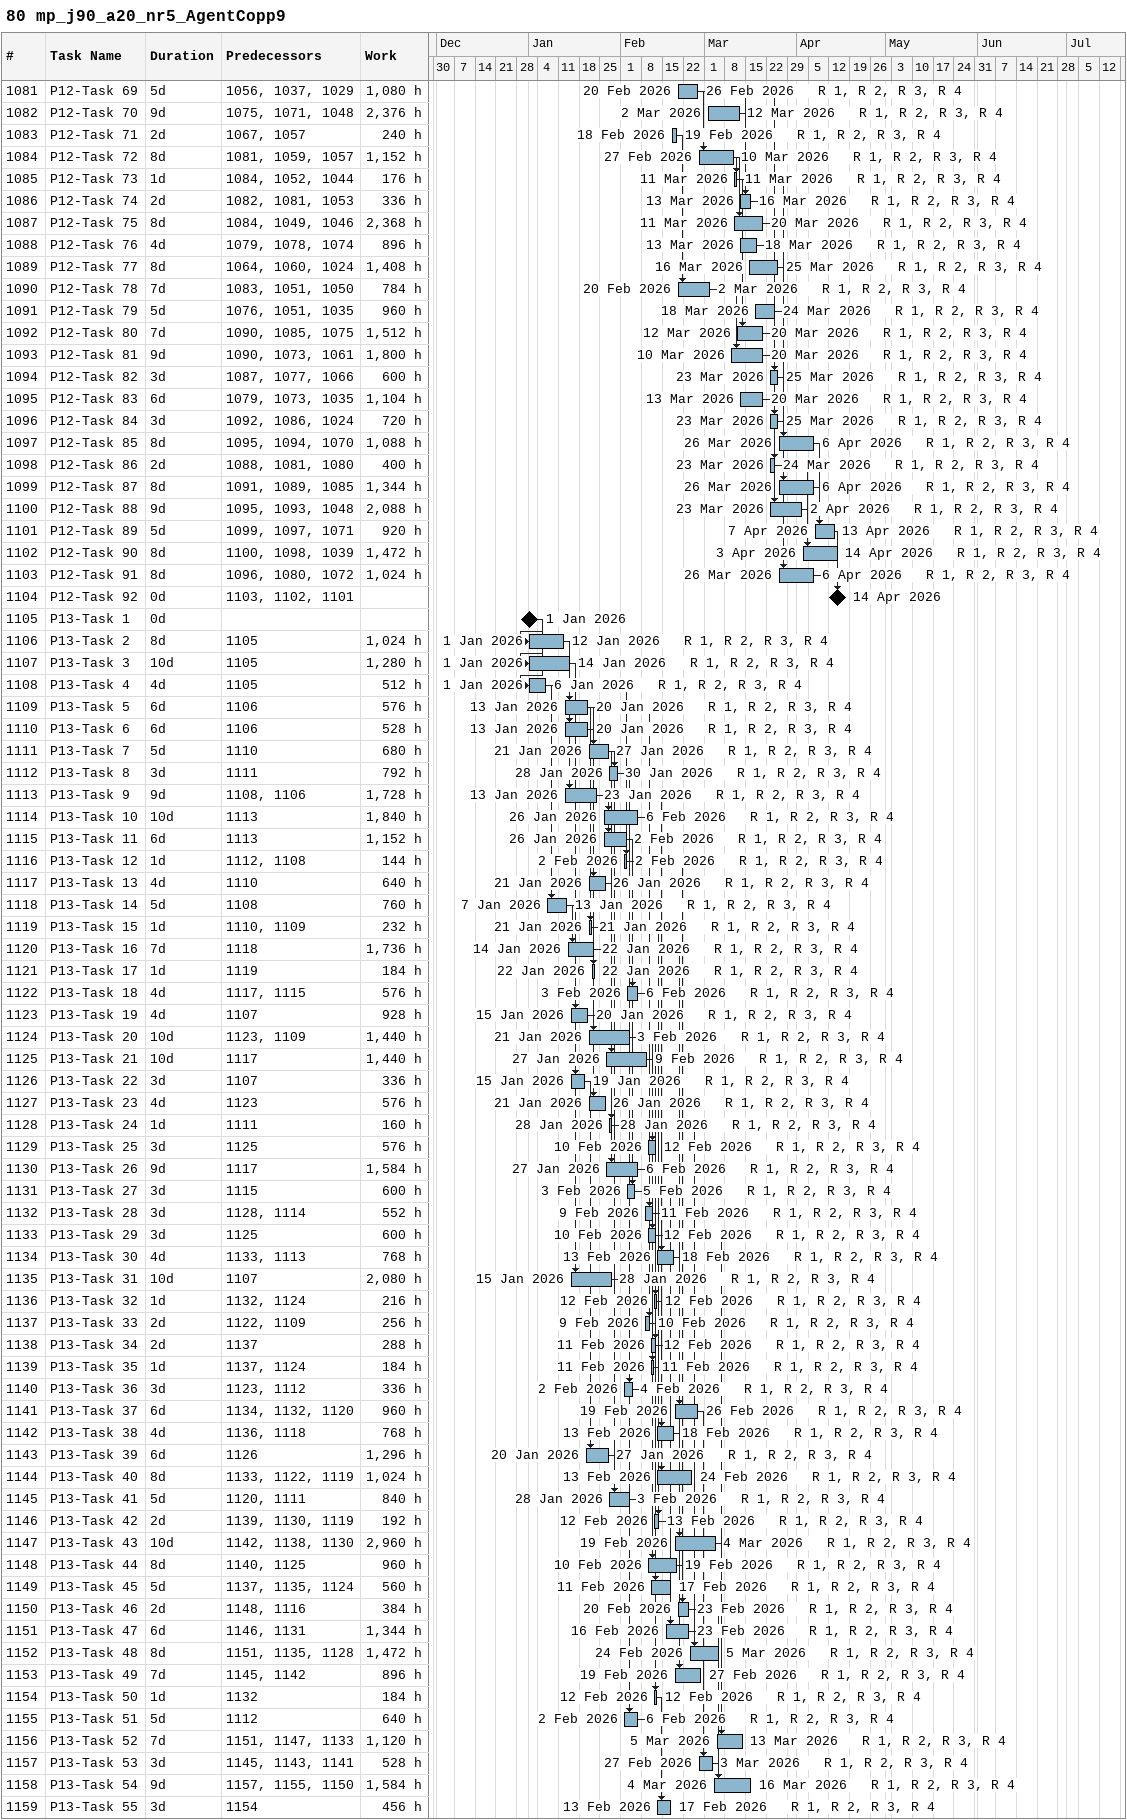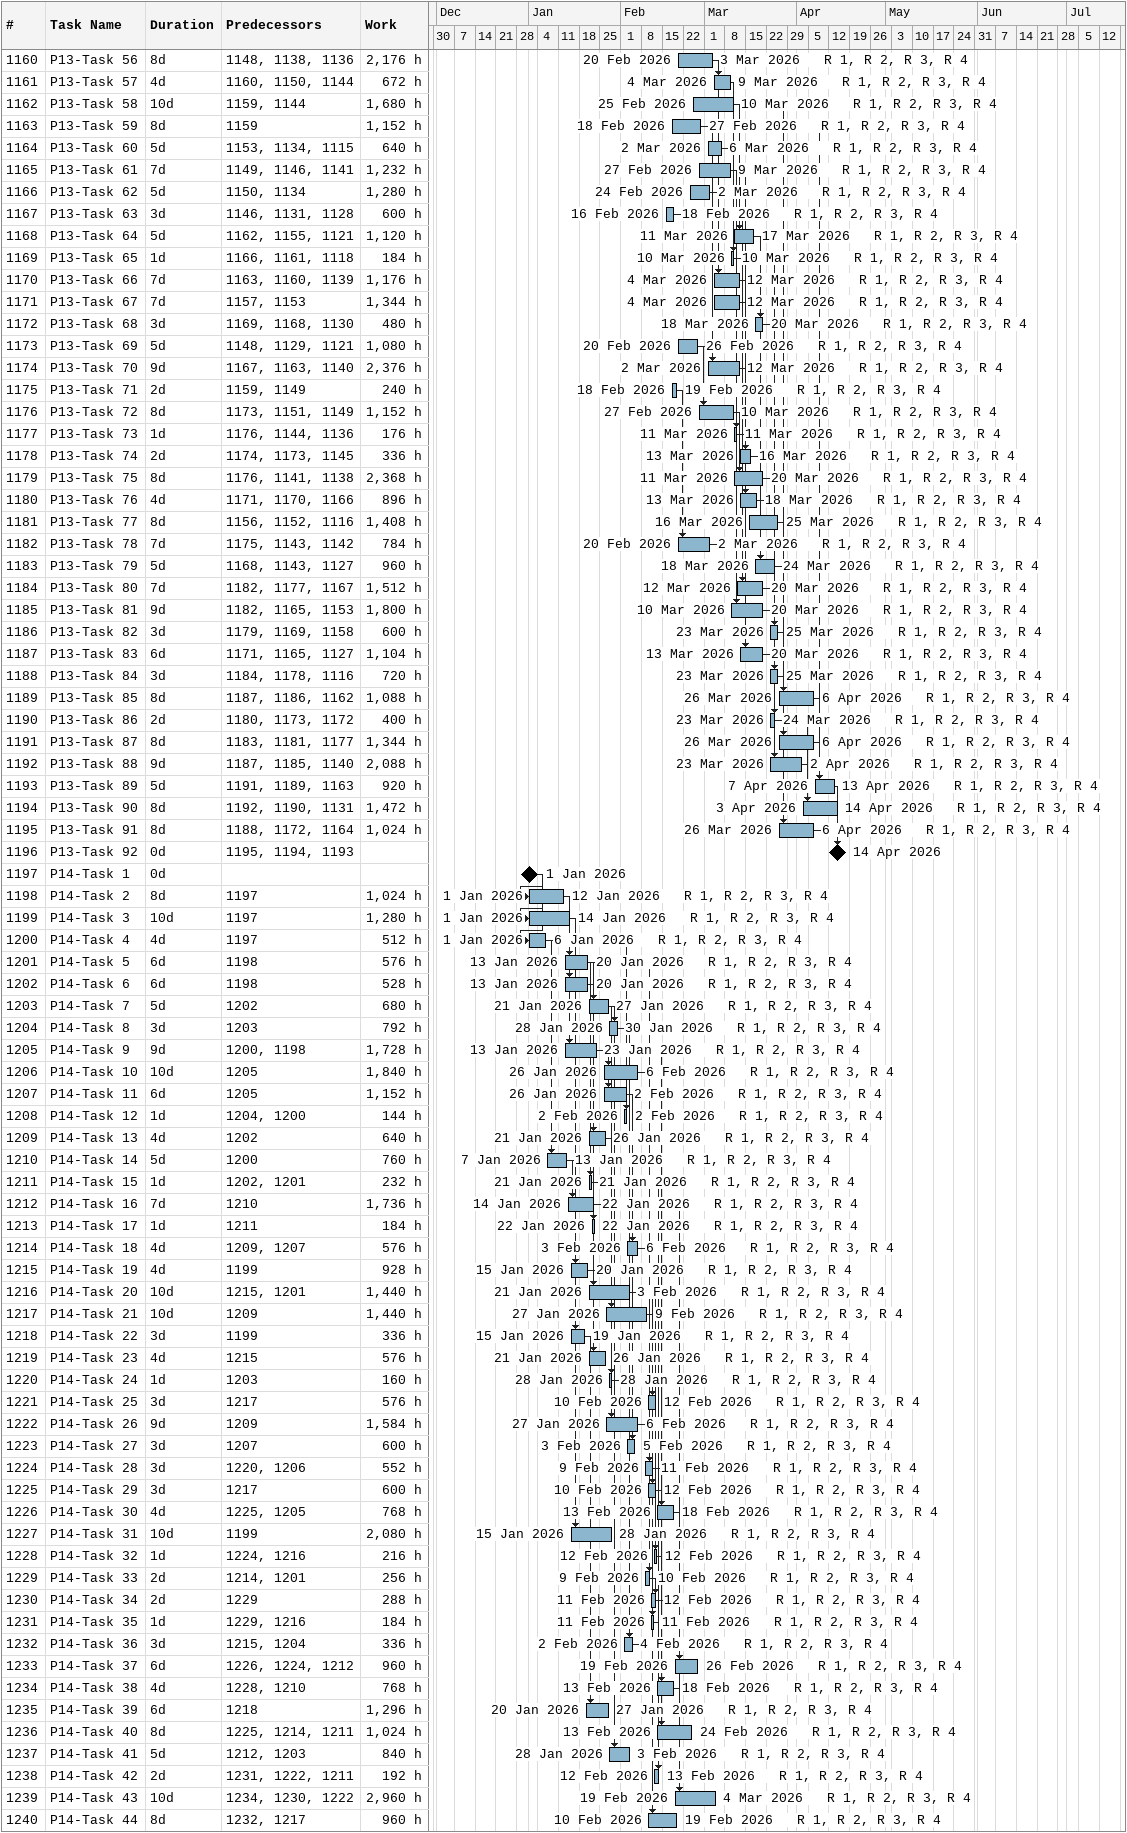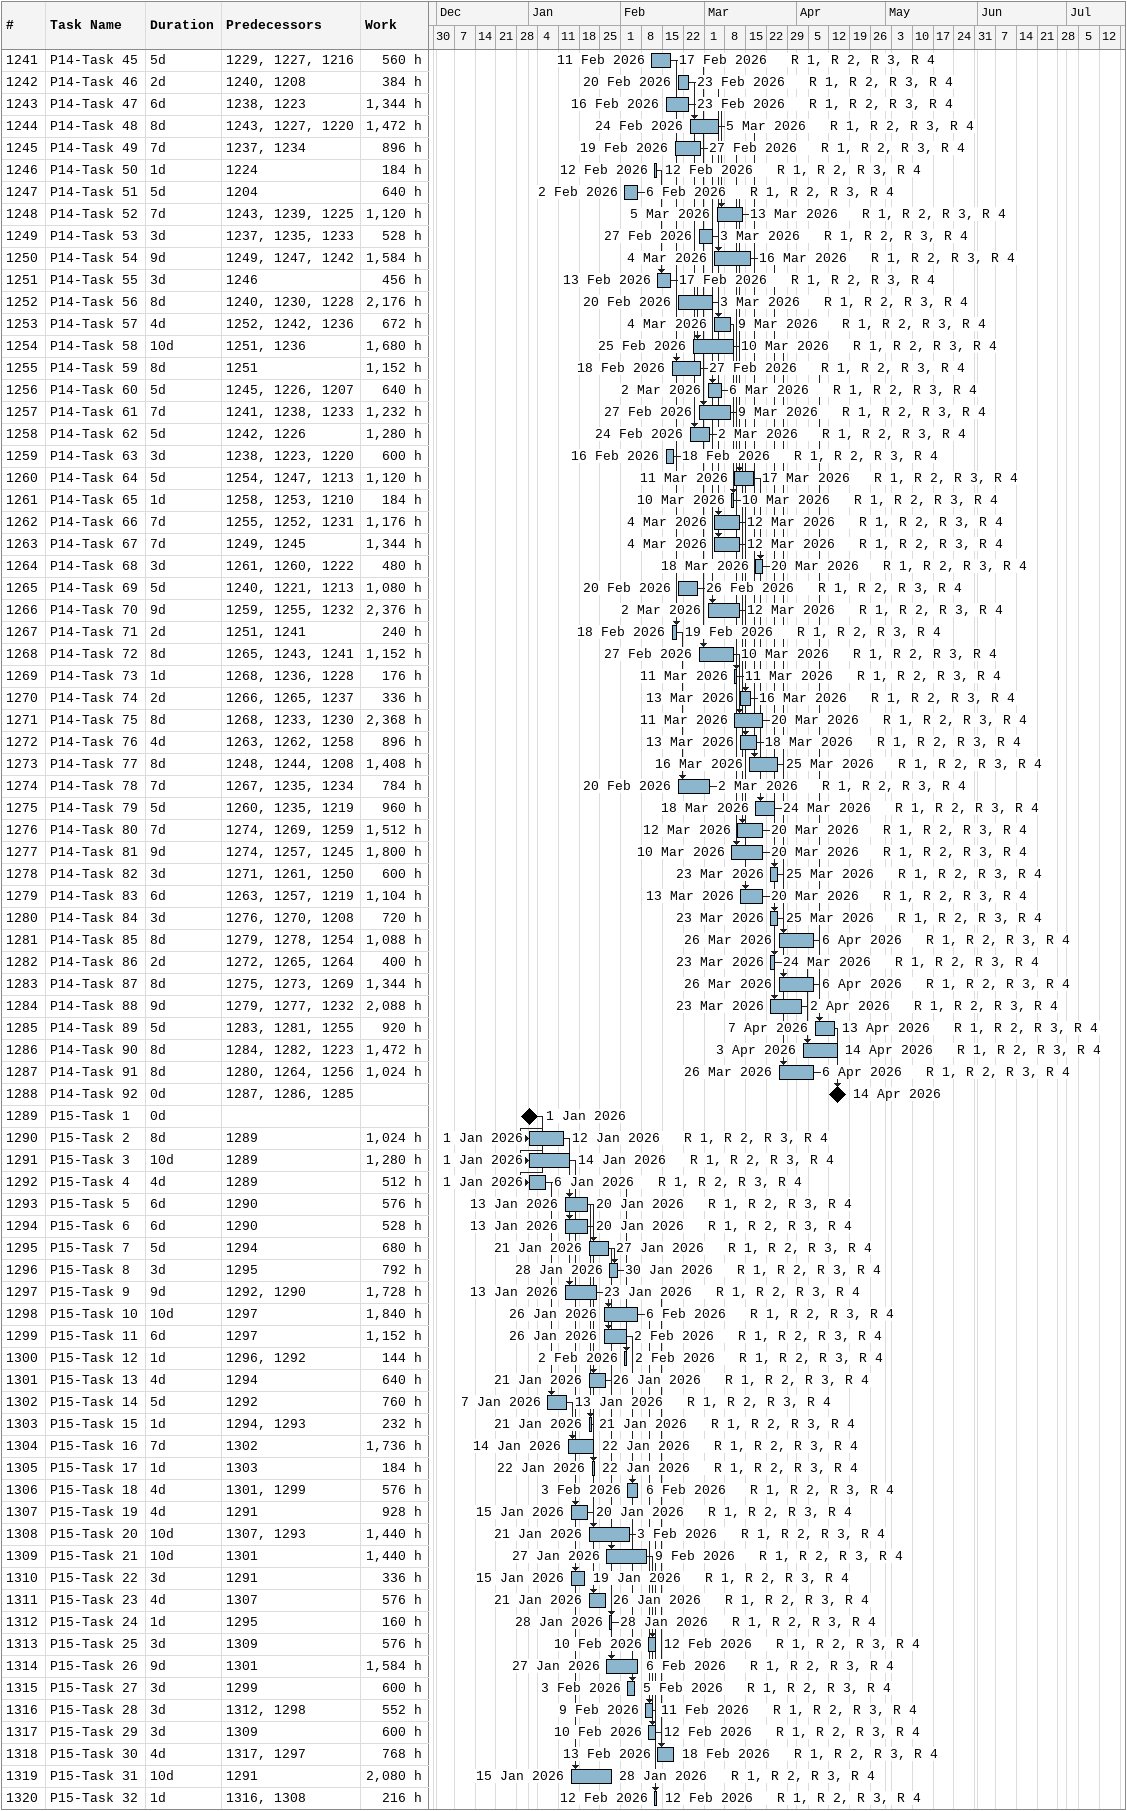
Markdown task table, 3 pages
80 mp_j90_a20_nr5_AgentCopp9

| ID | Task | Duration | Start | Finish | Predecessors | Resources | Work (h) |
|---|---|---|---|---|---|---|---|
| 1081 | P12-Task 69 | 5d | 2026-02-20 | 2026-02-26 | 1056, 1037, 1029 | R 1, R 2, R 3, R 4 | 1080 |
| 1082 | P12-Task 70 | 9d | 2026-03-02 | 2026-03-12 | 1075, 1071, 1048 | R 1, R 2, R 3, R 4 | 2376 |
| 1083 | P12-Task 71 | 2d | 2026-02-18 | 2026-02-19 | 1067, 1057 | R 1, R 2, R 3, R 4 | 240 |
| 1084 | P12-Task 72 | 8d | 2026-02-27 | 2026-03-10 | 1081, 1059, 1057 | R 1, R 2, R 3, R 4 | 1152 |
| 1085 | P12-Task 73 | 1d | 2026-03-11 | 2026-03-11 | 1084, 1052, 1044 | R 1, R 2, R 3, R 4 | 176 |
| 1086 | P12-Task 74 | 2d | 2026-03-13 | 2026-03-16 | 1082, 1081, 1053 | R 1, R 2, R 3, R 4 | 336 |
| 1087 | P12-Task 75 | 8d | 2026-03-11 | 2026-03-20 | 1084, 1049, 1046 | R 1, R 2, R 3, R 4 | 2368 |
| 1088 | P12-Task 76 | 4d | 2026-03-13 | 2026-03-18 | 1079, 1078, 1074 | R 1, R 2, R 3, R 4 | 896 |
| 1089 | P12-Task 77 | 8d | 2026-03-16 | 2026-03-25 | 1064, 1060, 1024 | R 1, R 2, R 3, R 4 | 1408 |
| 1090 | P12-Task 78 | 7d | 2026-02-20 | 2026-03-02 | 1083, 1051, 1050 | R 1, R 2, R 3, R 4 | 784 |
| 1091 | P12-Task 79 | 5d | 2026-03-18 | 2026-03-24 | 1076, 1051, 1035 | R 1, R 2, R 3, R 4 | 960 |
| 1092 | P12-Task 80 | 7d | 2026-03-12 | 2026-03-20 | 1090, 1085, 1075 | R 1, R 2, R 3, R 4 | 1512 |
| 1093 | P12-Task 81 | 9d | 2026-03-10 | 2026-03-20 | 1090, 1073, 1061 | R 1, R 2, R 3, R 4 | 1800 |
| 1094 | P12-Task 82 | 3d | 2026-03-23 | 2026-03-25 | 1087, 1077, 1066 | R 1, R 2, R 3, R 4 | 600 |
| 1095 | P12-Task 83 | 6d | 2026-03-13 | 2026-03-20 | 1079, 1073, 1035 | R 1, R 2, R 3, R 4 | 1104 |
| 1096 | P12-Task 84 | 3d | 2026-03-23 | 2026-03-25 | 1092, 1086, 1024 | R 1, R 2, R 3, R 4 | 720 |
| 1097 | P12-Task 85 | 8d | 2026-03-26 | 2026-04-06 | 1095, 1094, 1070 | R 1, R 2, R 3, R 4 | 1088 |
| 1098 | P12-Task 86 | 2d | 2026-03-23 | 2026-03-24 | 1088, 1081, 1080 | R 1, R 2, R 3, R 4 | 400 |
| 1099 | P12-Task 87 | 8d | 2026-03-26 | 2026-04-06 | 1091, 1089, 1085 | R 1, R 2, R 3, R 4 | 1344 |
| 1100 | P12-Task 88 | 9d | 2026-03-23 | 2026-04-02 | 1095, 1093, 1048 | R 1, R 2, R 3, R 4 | 2088 |
| 1101 | P12-Task 89 | 5d | 2026-04-07 | 2026-04-13 | 1099, 1097, 1071 | R 1, R 2, R 3, R 4 | 920 |
| 1102 | P12-Task 90 | 8d | 2026-04-03 | 2026-04-14 | 1100, 1098, 1039 | R 1, R 2, R 3, R 4 | 1472 |
| 1103 | P12-Task 91 | 8d | 2026-03-26 | 2026-04-06 | 1096, 1080, 1072 | R 1, R 2, R 3, R 4 | 1024 |
| 1104 | P12-Task 92 | 0d | 2026-04-14 | 2026-04-14 | 1103, 1102, 1101 |  |  |
| 1105 | P13-Task 1 | 0d | 2026-01-01 | 2026-01-01 |  |  |  |
| 1106 | P13-Task 2 | 8d | 2026-01-01 | 2026-01-12 | 1105 | R 1, R 2, R 3, R 4 | 1024 |
| 1107 | P13-Task 3 | 10d | 2026-01-01 | 2026-01-14 | 1105 | R 1, R 2, R 3, R 4 | 1280 |
| 1108 | P13-Task 4 | 4d | 2026-01-01 | 2026-01-06 | 1105 | R 1, R 2, R 3, R 4 | 512 |
| 1109 | P13-Task 5 | 6d | 2026-01-13 | 2026-01-20 | 1106 | R 1, R 2, R 3, R 4 | 576 |
| 1110 | P13-Task 6 | 6d | 2026-01-13 | 2026-01-20 | 1106 | R 1, R 2, R 3, R 4 | 528 |
| 1111 | P13-Task 7 | 5d | 2026-01-21 | 2026-01-27 | 1110 | R 1, R 2, R 3, R 4 | 680 |
| 1112 | P13-Task 8 | 3d | 2026-01-28 | 2026-01-30 | 1111 | R 1, R 2, R 3, R 4 | 792 |
| 1113 | P13-Task 9 | 9d | 2026-01-13 | 2026-01-23 | 1108, 1106 | R 1, R 2, R 3, R 4 | 1728 |
| 1114 | P13-Task 10 | 10d | 2026-01-26 | 2026-02-06 | 1113 | R 1, R 2, R 3, R 4 | 1840 |
| 1115 | P13-Task 11 | 6d | 2026-01-26 | 2026-02-02 | 1113 | R 1, R 2, R 3, R 4 | 1152 |
| 1116 | P13-Task 12 | 1d | 2026-02-02 | 2026-02-02 | 1112, 1108 | R 1, R 2, R 3, R 4 | 144 |
| 1117 | P13-Task 13 | 4d | 2026-01-21 | 2026-01-26 | 1110 | R 1, R 2, R 3, R 4 | 640 |
| 1118 | P13-Task 14 | 5d | 2026-01-07 | 2026-01-13 | 1108 | R 1, R 2, R 3, R 4 | 760 |
| 1119 | P13-Task 15 | 1d | 2026-01-21 | 2026-01-21 | 1110, 1109 | R 1, R 2, R 3, R 4 | 232 |
| 1120 | P13-Task 16 | 7d | 2026-01-14 | 2026-01-22 | 1118 | R 1, R 2, R 3, R 4 | 1736 |
| 1121 | P13-Task 17 | 1d | 2026-01-22 | 2026-01-22 | 1119 | R 1, R 2, R 3, R 4 | 184 |
| 1122 | P13-Task 18 | 4d | 2026-02-03 | 2026-02-06 | 1117, 1115 | R 1, R 2, R 3, R 4 | 576 |
| 1123 | P13-Task 19 | 4d | 2026-01-15 | 2026-01-20 | 1107 | R 1, R 2, R 3, R 4 | 928 |
| 1124 | P13-Task 20 | 10d | 2026-01-21 | 2026-02-03 | 1123, 1109 | R 1, R 2, R 3, R 4 | 1440 |
| 1125 | P13-Task 21 | 10d | 2026-01-27 | 2026-02-09 | 1117 | R 1, R 2, R 3, R 4 | 1440 |
| 1126 | P13-Task 22 | 3d | 2026-01-15 | 2026-01-19 | 1107 | R 1, R 2, R 3, R 4 | 336 |
| 1127 | P13-Task 23 | 4d | 2026-01-21 | 2026-01-26 | 1123 | R 1, R 2, R 3, R 4 | 576 |
| 1128 | P13-Task 24 | 1d | 2026-01-28 | 2026-01-28 | 1111 | R 1, R 2, R 3, R 4 | 160 |
| 1129 | P13-Task 25 | 3d | 2026-02-10 | 2026-02-12 | 1125 | R 1, R 2, R 3, R 4 | 576 |
| 1130 | P13-Task 26 | 9d | 2026-01-27 | 2026-02-06 | 1117 | R 1, R 2, R 3, R 4 | 1584 |
| 1131 | P13-Task 27 | 3d | 2026-02-03 | 2026-02-05 | 1115 | R 1, R 2, R 3, R 4 | 600 |
| 1132 | P13-Task 28 | 3d | 2026-02-09 | 2026-02-11 | 1128, 1114 | R 1, R 2, R 3, R 4 | 552 |
| 1133 | P13-Task 29 | 3d | 2026-02-10 | 2026-02-12 | 1125 | R 1, R 2, R 3, R 4 | 600 |
| 1134 | P13-Task 30 | 4d | 2026-02-13 | 2026-02-18 | 1133, 1113 | R 1, R 2, R 3, R 4 | 768 |
| 1135 | P13-Task 31 | 10d | 2026-01-15 | 2026-01-28 | 1107 | R 1, R 2, R 3, R 4 | 2080 |
| 1136 | P13-Task 32 | 1d | 2026-02-12 | 2026-02-12 | 1132, 1124 | R 1, R 2, R 3, R 4 | 216 |
| 1137 | P13-Task 33 | 2d | 2026-02-09 | 2026-02-10 | 1122, 1109 | R 1, R 2, R 3, R 4 | 256 |
| 1138 | P13-Task 34 | 2d | 2026-02-11 | 2026-02-12 | 1137 | R 1, R 2, R 3, R 4 | 288 |
| 1139 | P13-Task 35 | 1d | 2026-02-11 | 2026-02-11 | 1137, 1124 | R 1, R 2, R 3, R 4 | 184 |
| 1140 | P13-Task 36 | 3d | 2026-02-02 | 2026-02-04 | 1123, 1112 | R 1, R 2, R 3, R 4 | 336 |
| 1141 | P13-Task 37 | 6d | 2026-02-19 | 2026-02-26 | 1134, 1132, 1120 | R 1, R 2, R 3, R 4 | 960 |
| 1142 | P13-Task 38 | 4d | 2026-02-13 | 2026-02-18 | 1136, 1118 | R 1, R 2, R 3, R 4 | 768 |
| 1143 | P13-Task 39 | 6d | 2026-01-20 | 2026-01-27 | 1126 | R 1, R 2, R 3, R 4 | 1296 |
| 1144 | P13-Task 40 | 8d | 2026-02-13 | 2026-02-24 | 1133, 1122, 1119 | R 1, R 2, R 3, R 4 | 1024 |
| 1145 | P13-Task 41 | 5d | 2026-01-28 | 2026-02-03 | 1120, 1111 | R 1, R 2, R 3, R 4 | 840 |
| 1146 | P13-Task 42 | 2d | 2026-02-12 | 2026-02-13 | 1139, 1130, 1119 | R 1, R 2, R 3, R 4 | 192 |
| 1147 | P13-Task 43 | 10d | 2026-02-19 | 2026-03-04 | 1142, 1138, 1130 | R 1, R 2, R 3, R 4 | 2960 |
| 1148 | P13-Task 44 | 8d | 2026-02-10 | 2026-02-19 | 1140, 1125 | R 1, R 2, R 3, R 4 | 960 |
| 1149 | P13-Task 45 | 5d | 2026-02-11 | 2026-02-17 | 1137, 1135, 1124 | R 1, R 2, R 3, R 4 | 560 |
| 1150 | P13-Task 46 | 2d | 2026-02-20 | 2026-02-23 | 1148, 1116 | R 1, R 2, R 3, R 4 | 384 |
| 1151 | P13-Task 47 | 6d | 2026-02-16 | 2026-02-23 | 1146, 1131 | R 1, R 2, R 3, R 4 | 1344 |
| 1152 | P13-Task 48 | 8d | 2026-02-24 | 2026-03-05 | 1151, 1135, 1128 | R 1, R 2, R 3, R 4 | 1472 |
| 1153 | P13-Task 49 | 7d | 2026-02-19 | 2026-02-27 | 1145, 1142 | R 1, R 2, R 3, R 4 | 896 |
| 1154 | P13-Task 50 | 1d | 2026-02-12 | 2026-02-12 | 1132 | R 1, R 2, R 3, R 4 | 184 |
| 1155 | P13-Task 51 | 5d | 2026-02-02 | 2026-02-06 | 1112 | R 1, R 2, R 3, R 4 | 640 |
| 1156 | P13-Task 52 | 7d | 2026-03-05 | 2026-03-13 | 1151, 1147, 1133 | R 1, R 2, R 3, R 4 | 1120 |
| 1157 | P13-Task 53 | 3d | 2026-02-27 | 2026-03-03 | 1145, 1143, 1141 | R 1, R 2, R 3, R 4 | 528 |
| 1158 | P13-Task 54 | 9d | 2026-03-04 | 2026-03-16 | 1157, 1155, 1150 | R 1, R 2, R 3, R 4 | 1584 |
| 1159 | P13-Task 55 | 3d | 2026-02-13 | 2026-02-17 | 1154 | R 1, R 2, R 3, R 4 | 456 |
| 1160 | P13-Task 56 | 8d | 2026-02-20 | 2026-03-03 | 1148, 1138, 1136 | R 1, R 2, R 3, R 4 | 2176 |
| 1161 | P13-Task 57 | 4d | 2026-03-04 | 2026-03-09 | 1160, 1150, 1144 | R 1, R 2, R 3, R 4 | 672 |
| 1162 | P13-Task 58 | 10d | 2026-02-25 | 2026-03-10 | 1159, 1144 | R 1, R 2, R 3, R 4 | 1680 |
| 1163 | P13-Task 59 | 8d | 2026-02-18 | 2026-02-27 | 1159 | R 1, R 2, R 3, R 4 | 1152 |
| 1164 | P13-Task 60 | 5d | 2026-03-02 | 2026-03-06 | 1153, 1134, 1115 | R 1, R 2, R 3, R 4 | 640 |
| 1165 | P13-Task 61 | 7d | 2026-02-27 | 2026-03-09 | 1149, 1146, 1141 | R 1, R 2, R 3, R 4 | 1232 |
| 1166 | P13-Task 62 | 5d | 2026-02-24 | 2026-03-02 | 1150, 1134 | R 1, R 2, R 3, R 4 | 1280 |
| 1167 | P13-Task 63 | 3d | 2026-02-16 | 2026-02-18 | 1146, 1131, 1128 | R 1, R 2, R 3, R 4 | 600 |
| 1168 | P13-Task 64 | 5d | 2026-03-11 | 2026-03-17 | 1162, 1155, 1121 | R 1, R 2, R 3, R 4 | 1120 |
| 1169 | P13-Task 65 | 1d | 2026-03-10 | 2026-03-10 | 1166, 1161, 1118 | R 1, R 2, R 3, R 4 | 184 |
| 1170 | P13-Task 66 | 7d | 2026-03-04 | 2026-03-12 | 1163, 1160, 1139 | R 1, R 2, R 3, R 4 | 1176 |
| 1171 | P13-Task 67 | 7d | 2026-03-04 | 2026-03-12 | 1157, 1153 | R 1, R 2, R 3, R 4 | 1344 |
| 1172 | P13-Task 68 | 3d | 2026-03-18 | 2026-03-20 | 1169, 1168, 1130 | R 1, R 2, R 3, R 4 | 480 |
| 1173 | P13-Task 69 | 5d | 2026-02-20 | 2026-02-26 | 1148, 1129, 1121 | R 1, R 2, R 3, R 4 | 1080 |
| 1174 | P13-Task 70 | 9d | 2026-03-02 | 2026-03-12 | 1167, 1163, 1140 | R 1, R 2, R 3, R 4 | 2376 |
| 1175 | P13-Task 71 | 2d | 2026-02-18 | 2026-02-19 | 1159, 1149 | R 1, R 2, R 3, R 4 | 240 |
| 1176 | P13-Task 72 | 8d | 2026-02-27 | 2026-03-10 | 1173, 1151, 1149 | R 1, R 2, R 3, R 4 | 1152 |
| 1177 | P13-Task 73 | 1d | 2026-03-11 | 2026-03-11 | 1176, 1144, 1136 | R 1, R 2, R 3, R 4 | 176 |
| 1178 | P13-Task 74 | 2d | 2026-03-13 | 2026-03-16 | 1174, 1173, 1145 | R 1, R 2, R 3, R 4 | 336 |
| 1179 | P13-Task 75 | 8d | 2026-03-11 | 2026-03-20 | 1176, 1141, 1138 | R 1, R 2, R 3, R 4 | 2368 |
| 1180 | P13-Task 76 | 4d | 2026-03-13 | 2026-03-18 | 1171, 1170, 1166 | R 1, R 2, R 3, R 4 | 896 |
| 1181 | P13-Task 77 | 8d | 2026-03-16 | 2026-03-25 | 1156, 1152, 1116 | R 1, R 2, R 3, R 4 | 1408 |
| 1182 | P13-Task 78 | 7d | 2026-02-20 | 2026-03-02 | 1175, 1143, 1142 | R 1, R 2, R 3, R 4 | 784 |
| 1183 | P13-Task 79 | 5d | 2026-03-18 | 2026-03-24 | 1168, 1143, 1127 | R 1, R 2, R 3, R 4 | 960 |
| 1184 | P13-Task 80 | 7d | 2026-03-12 | 2026-03-20 | 1182, 1177, 1167 | R 1, R 2, R 3, R 4 | 1512 |
| 1185 | P13-Task 81 | 9d | 2026-03-10 | 2026-03-20 | 1182, 1165, 1153 | R 1, R 2, R 3, R 4 | 1800 |
| 1186 | P13-Task 82 | 3d | 2026-03-23 | 2026-03-25 | 1179, 1169, 1158 | R 1, R 2, R 3, R 4 | 600 |
| 1187 | P13-Task 83 | 6d | 2026-03-13 | 2026-03-20 | 1171, 1165, 1127 | R 1, R 2, R 3, R 4 | 1104 |
| 1188 | P13-Task 84 | 3d | 2026-03-23 | 2026-03-25 | 1184, 1178, 1116 | R 1, R 2, R 3, R 4 | 720 |
| 1189 | P13-Task 85 | 8d | 2026-03-26 | 2026-04-06 | 1187, 1186, 1162 | R 1, R 2, R 3, R 4 | 1088 |
| 1190 | P13-Task 86 | 2d | 2026-03-23 | 2026-03-24 | 1180, 1173, 1172 | R 1, R 2, R 3, R 4 | 400 |
| 1191 | P13-Task 87 | 8d | 2026-03-26 | 2026-04-06 | 1183, 1181, 1177 | R 1, R 2, R 3, R 4 | 1344 |
| 1192 | P13-Task 88 | 9d | 2026-03-23 | 2026-04-02 | 1187, 1185, 1140 | R 1, R 2, R 3, R 4 | 2088 |
| 1193 | P13-Task 89 | 5d | 2026-04-07 | 2026-04-13 | 1191, 1189, 1163 | R 1, R 2, R 3, R 4 | 920 |
| 1194 | P13-Task 90 | 8d | 2026-04-03 | 2026-04-14 | 1192, 1190, 1131 | R 1, R 2, R 3, R 4 | 1472 |
| 1195 | P13-Task 91 | 8d | 2026-03-26 | 2026-04-06 | 1188, 1172, 1164 | R 1, R 2, R 3, R 4 | 1024 |
| 1196 | P13-Task 92 | 0d | 2026-04-14 | 2026-04-14 | 1195, 1194, 1193 |  |  |
| 1197 | P14-Task 1 | 0d | 2026-01-01 | 2026-01-01 |  |  |  |
| 1198 | P14-Task 2 | 8d | 2026-01-01 | 2026-01-12 | 1197 | R 1, R 2, R 3, R 4 | 1024 |
| 1199 | P14-Task 3 | 10d | 2026-01-01 | 2026-01-14 | 1197 | R 1, R 2, R 3, R 4 | 1280 |
| 1200 | P14-Task 4 | 4d | 2026-01-01 | 2026-01-06 | 1197 | R 1, R 2, R 3, R 4 | 512 |
| 1201 | P14-Task 5 | 6d | 2026-01-13 | 2026-01-20 | 1198 | R 1, R 2, R 3, R 4 | 576 |
| 1202 | P14-Task 6 | 6d | 2026-01-13 | 2026-01-20 | 1198 | R 1, R 2, R 3, R 4 | 528 |
| 1203 | P14-Task 7 | 5d | 2026-01-21 | 2026-01-27 | 1202 | R 1, R 2, R 3, R 4 | 680 |
| 1204 | P14-Task 8 | 3d | 2026-01-28 | 2026-01-30 | 1203 | R 1, R 2, R 3, R 4 | 792 |
| 1205 | P14-Task 9 | 9d | 2026-01-13 | 2026-01-23 | 1200, 1198 | R 1, R 2, R 3, R 4 | 1728 |
| 1206 | P14-Task 10 | 10d | 2026-01-26 | 2026-02-06 | 1205 | R 1, R 2, R 3, R 4 | 1840 |
| 1207 | P14-Task 11 | 6d | 2026-01-26 | 2026-02-02 | 1205 | R 1, R 2, R 3, R 4 | 1152 |
| 1208 | P14-Task 12 | 1d | 2026-02-02 | 2026-02-02 | 1204, 1200 | R 1, R 2, R 3, R 4 | 144 |
| 1209 | P14-Task 13 | 4d | 2026-01-21 | 2026-01-26 | 1202 | R 1, R 2, R 3, R 4 | 640 |
| 1210 | P14-Task 14 | 5d | 2026-01-07 | 2026-01-13 | 1200 | R 1, R 2, R 3, R 4 | 760 |
| 1211 | P14-Task 15 | 1d | 2026-01-21 | 2026-01-21 | 1202, 1201 | R 1, R 2, R 3, R 4 | 232 |
| 1212 | P14-Task 16 | 7d | 2026-01-14 | 2026-01-22 | 1210 | R 1, R 2, R 3, R 4 | 1736 |
| 1213 | P14-Task 17 | 1d | 2026-01-22 | 2026-01-22 | 1211 | R 1, R 2, R 3, R 4 | 184 |
| 1214 | P14-Task 18 | 4d | 2026-02-03 | 2026-02-06 | 1209, 1207 | R 1, R 2, R 3, R 4 | 576 |
| 1215 | P14-Task 19 | 4d | 2026-01-15 | 2026-01-20 | 1199 | R 1, R 2, R 3, R 4 | 928 |
| 1216 | P14-Task 20 | 10d | 2026-01-21 | 2026-02-03 | 1215, 1201 | R 1, R 2, R 3, R 4 | 1440 |
| 1217 | P14-Task 21 | 10d | 2026-01-27 | 2026-02-09 | 1209 | R 1, R 2, R 3, R 4 | 1440 |
| 1218 | P14-Task 22 | 3d | 2026-01-15 | 2026-01-19 | 1199 | R 1, R 2, R 3, R 4 | 336 |
| 1219 | P14-Task 23 | 4d | 2026-01-21 | 2026-01-26 | 1215 | R 1, R 2, R 3, R 4 | 576 |
| 1220 | P14-Task 24 | 1d | 2026-01-28 | 2026-01-28 | 1203 | R 1, R 2, R 3, R 4 | 160 |
| 1221 | P14-Task 25 | 3d | 2026-02-10 | 2026-02-12 | 1217 | R 1, R 2, R 3, R 4 | 576 |
| 1222 | P14-Task 26 | 9d | 2026-01-27 | 2026-02-06 | 1209 | R 1, R 2, R 3, R 4 | 1584 |
| 1223 | P14-Task 27 | 3d | 2026-02-03 | 2026-02-05 | 1207 | R 1, R 2, R 3, R 4 | 600 |
| 1224 | P14-Task 28 | 3d | 2026-02-09 | 2026-02-11 | 1220, 1206 | R 1, R 2, R 3, R 4 | 552 |
| 1225 | P14-Task 29 | 3d | 2026-02-10 | 2026-02-12 | 1217 | R 1, R 2, R 3, R 4 | 600 |
| 1226 | P14-Task 30 | 4d | 2026-02-13 | 2026-02-18 | 1225, 1205 | R 1, R 2, R 3, R 4 | 768 |
| 1227 | P14-Task 31 | 10d | 2026-01-15 | 2026-01-28 | 1199 | R 1, R 2, R 3, R 4 | 2080 |
| 1228 | P14-Task 32 | 1d | 2026-02-12 | 2026-02-12 | 1224, 1216 | R 1, R 2, R 3, R 4 | 216 |
| 1229 | P14-Task 33 | 2d | 2026-02-09 | 2026-02-10 | 1214, 1201 | R 1, R 2, R 3, R 4 | 256 |
| 1230 | P14-Task 34 | 2d | 2026-02-11 | 2026-02-12 | 1229 | R 1, R 2, R 3, R 4 | 288 |
| 1231 | P14-Task 35 | 1d | 2026-02-11 | 2026-02-11 | 1229, 1216 | R 1, R 2, R 3, R 4 | 184 |
| 1232 | P14-Task 36 | 3d | 2026-02-02 | 2026-02-04 | 1215, 1204 | R 1, R 2, R 3, R 4 | 336 |
| 1233 | P14-Task 37 | 6d | 2026-02-19 | 2026-02-26 | 1226, 1224, 1212 | R 1, R 2, R 3, R 4 | 960 |
| 1234 | P14-Task 38 | 4d | 2026-02-13 | 2026-02-18 | 1228, 1210 | R 1, R 2, R 3, R 4 | 768 |
| 1235 | P14-Task 39 | 6d | 2026-01-20 | 2026-01-27 | 1218 | R 1, R 2, R 3, R 4 | 1296 |
| 1236 | P14-Task 40 | 8d | 2026-02-13 | 2026-02-24 | 1225, 1214, 1211 | R 1, R 2, R 3, R 4 | 1024 |
| 1237 | P14-Task 41 | 5d | 2026-01-28 | 2026-02-03 | 1212, 1203 | R 1, R 2, R 3, R 4 | 840 |
| 1238 | P14-Task 42 | 2d | 2026-02-12 | 2026-02-13 | 1231, 1222, 1211 | R 1, R 2, R 3, R 4 | 192 |
| 1239 | P14-Task 43 | 10d | 2026-02-19 | 2026-03-04 | 1234, 1230, 1222 | R 1, R 2, R 3, R 4 | 2960 |
| 1240 | P14-Task 44 | 8d | 2026-02-10 | 2026-02-19 | 1232, 1217 | R 1, R 2, R 3, R 4 | 960 |
| 1241 | P14-Task 45 | 5d | 2026-02-11 | 2026-02-17 | 1229, 1227, 1216 | R 1, R 2, R 3, R 4 | 560 |
| 1242 | P14-Task 46 | 2d | 2026-02-20 | 2026-02-23 | 1240, 1208 | R 1, R 2, R 3, R 4 | 384 |
| 1243 | P14-Task 47 | 6d | 2026-02-16 | 2026-02-23 | 1238, 1223 | R 1, R 2, R 3, R 4 | 1344 |
| 1244 | P14-Task 48 | 8d | 2026-02-24 | 2026-03-05 | 1243, 1227, 1220 | R 1, R 2, R 3, R 4 | 1472 |
| 1245 | P14-Task 49 | 7d | 2026-02-19 | 2026-02-27 | 1237, 1234 | R 1, R 2, R 3, R 4 | 896 |
| 1246 | P14-Task 50 | 1d | 2026-02-12 | 2026-02-12 | 1224 | R 1, R 2, R 3, R 4 | 184 |
| 1247 | P14-Task 51 | 5d | 2026-02-02 | 2026-02-06 | 1204 | R 1, R 2, R 3, R 4 | 640 |
| 1248 | P14-Task 52 | 7d | 2026-03-05 | 2026-03-13 | 1243, 1239, 1225 | R 1, R 2, R 3, R 4 | 1120 |
| 1249 | P14-Task 53 | 3d | 2026-02-27 | 2026-03-03 | 1237, 1235, 1233 | R 1, R 2, R 3, R 4 | 528 |
| 1250 | P14-Task 54 | 9d | 2026-03-04 | 2026-03-16 | 1249, 1247, 1242 | R 1, R 2, R 3, R 4 | 1584 |
| 1251 | P14-Task 55 | 3d | 2026-02-13 | 2026-02-17 | 1246 | R 1, R 2, R 3, R 4 | 456 |
| 1252 | P14-Task 56 | 8d | 2026-02-20 | 2026-03-03 | 1240, 1230, 1228 | R 1, R 2, R 3, R 4 | 2176 |
| 1253 | P14-Task 57 | 4d | 2026-03-04 | 2026-03-09 | 1252, 1242, 1236 | R 1, R 2, R 3, R 4 | 672 |
| 1254 | P14-Task 58 | 10d | 2026-02-25 | 2026-03-10 | 1251, 1236 | R 1, R 2, R 3, R 4 | 1680 |
| 1255 | P14-Task 59 | 8d | 2026-02-18 | 2026-02-27 | 1251 | R 1, R 2, R 3, R 4 | 1152 |
| 1256 | P14-Task 60 | 5d | 2026-03-02 | 2026-03-06 | 1245, 1226, 1207 | R 1, R 2, R 3, R 4 | 640 |
| 1257 | P14-Task 61 | 7d | 2026-02-27 | 2026-03-09 | 1241, 1238, 1233 | R 1, R 2, R 3, R 4 | 1232 |
| 1258 | P14-Task 62 | 5d | 2026-02-24 | 2026-03-02 | 1242, 1226 | R 1, R 2, R 3, R 4 | 1280 |
| 1259 | P14-Task 63 | 3d | 2026-02-16 | 2026-02-18 | 1238, 1223, 1220 | R 1, R 2, R 3, R 4 | 600 |
| 1260 | P14-Task 64 | 5d | 2026-03-11 | 2026-03-17 | 1254, 1247, 1213 | R 1, R 2, R 3, R 4 | 1120 |
| 1261 | P14-Task 65 | 1d | 2026-03-10 | 2026-03-10 | 1258, 1253, 1210 | R 1, R 2, R 3, R 4 | 184 |
| 1262 | P14-Task 66 | 7d | 2026-03-04 | 2026-03-12 | 1255, 1252, 1231 | R 1, R 2, R 3, R 4 | 1176 |
| 1263 | P14-Task 67 | 7d | 2026-03-04 | 2026-03-12 | 1249, 1245 | R 1, R 2, R 3, R 4 | 1344 |
| 1264 | P14-Task 68 | 3d | 2026-03-18 | 2026-03-20 | 1261, 1260, 1222 | R 1, R 2, R 3, R 4 | 480 |
| 1265 | P14-Task 69 | 5d | 2026-02-20 | 2026-02-26 | 1240, 1221, 1213 | R 1, R 2, R 3, R 4 | 1080 |
| 1266 | P14-Task 70 | 9d | 2026-03-02 | 2026-03-12 | 1259, 1255, 1232 | R 1, R 2, R 3, R 4 | 2376 |
| 1267 | P14-Task 71 | 2d | 2026-02-18 | 2026-02-19 | 1251, 1241 | R 1, R 2, R 3, R 4 | 240 |
| 1268 | P14-Task 72 | 8d | 2026-02-27 | 2026-03-10 | 1265, 1243, 1241 | R 1, R 2, R 3, R 4 | 1152 |
| 1269 | P14-Task 73 | 1d | 2026-03-11 | 2026-03-11 | 1268, 1236, 1228 | R 1, R 2, R 3, R 4 | 176 |
| 1270 | P14-Task 74 | 2d | 2026-03-13 | 2026-03-16 | 1266, 1265, 1237 | R 1, R 2, R 3, R 4 | 336 |
| 1271 | P14-Task 75 | 8d | 2026-03-11 | 2026-03-20 | 1268, 1233, 1230 | R 1, R 2, R 3, R 4 | 2368 |
| 1272 | P14-Task 76 | 4d | 2026-03-13 | 2026-03-18 | 1263, 1262, 1258 | R 1, R 2, R 3, R 4 | 896 |
| 1273 | P14-Task 77 | 8d | 2026-03-16 | 2026-03-25 | 1248, 1244, 1208 | R 1, R 2, R 3, R 4 | 1408 |
| 1274 | P14-Task 78 | 7d | 2026-02-20 | 2026-03-02 | 1267, 1235, 1234 | R 1, R 2, R 3, R 4 | 784 |
| 1275 | P14-Task 79 | 5d | 2026-03-18 | 2026-03-24 | 1260, 1235, 1219 | R 1, R 2, R 3, R 4 | 960 |
| 1276 | P14-Task 80 | 7d | 2026-03-12 | 2026-03-20 | 1274, 1269, 1259 | R 1, R 2, R 3, R 4 | 1512 |
| 1277 | P14-Task 81 | 9d | 2026-03-10 | 2026-03-20 | 1274, 1257, 1245 | R 1, R 2, R 3, R 4 | 1800 |
| 1278 | P14-Task 82 | 3d | 2026-03-23 | 2026-03-25 | 1271, 1261, 1250 | R 1, R 2, R 3, R 4 | 600 |
| 1279 | P14-Task 83 | 6d | 2026-03-13 | 2026-03-20 | 1263, 1257, 1219 | R 1, R 2, R 3, R 4 | 1104 |
| 1280 | P14-Task 84 | 3d | 2026-03-23 | 2026-03-25 | 1276, 1270, 1208 | R 1, R 2, R 3, R 4 | 720 |
| 1281 | P14-Task 85 | 8d | 2026-03-26 | 2026-04-06 | 1279, 1278, 1254 | R 1, R 2, R 3, R 4 | 1088 |
| 1282 | P14-Task 86 | 2d | 2026-03-23 | 2026-03-24 | 1272, 1265, 1264 | R 1, R 2, R 3, R 4 | 400 |
| 1283 | P14-Task 87 | 8d | 2026-03-26 | 2026-04-06 | 1275, 1273, 1269 | R 1, R 2, R 3, R 4 | 1344 |
| 1284 | P14-Task 88 | 9d | 2026-03-23 | 2026-04-02 | 1279, 1277, 1232 | R 1, R 2, R 3, R 4 | 2088 |
| 1285 | P14-Task 89 | 5d | 2026-04-07 | 2026-04-13 | 1283, 1281, 1255 | R 1, R 2, R 3, R 4 | 920 |
| 1286 | P14-Task 90 | 8d | 2026-04-03 | 2026-04-14 | 1284, 1282, 1223 | R 1, R 2, R 3, R 4 | 1472 |
| 1287 | P14-Task 91 | 8d | 2026-03-26 | 2026-04-06 | 1280, 1264, 1256 | R 1, R 2, R 3, R 4 | 1024 |
| 1288 | P14-Task 92 | 0d | 2026-04-14 | 2026-04-14 | 1287, 1286, 1285 |  |  |
| 1289 | P15-Task 1 | 0d | 2026-01-01 | 2026-01-01 |  |  |  |
| 1290 | P15-Task 2 | 8d | 2026-01-01 | 2026-01-12 | 1289 | R 1, R 2, R 3, R 4 | 1024 |
| 1291 | P15-Task 3 | 10d | 2026-01-01 | 2026-01-14 | 1289 | R 1, R 2, R 3, R 4 | 1280 |
| 1292 | P15-Task 4 | 4d | 2026-01-01 | 2026-01-06 | 1289 | R 1, R 2, R 3, R 4 | 512 |
| 1293 | P15-Task 5 | 6d | 2026-01-13 | 2026-01-20 | 1290 | R 1, R 2, R 3, R 4 | 576 |
| 1294 | P15-Task 6 | 6d | 2026-01-13 | 2026-01-20 | 1290 | R 1, R 2, R 3, R 4 | 528 |
| 1295 | P15-Task 7 | 5d | 2026-01-21 | 2026-01-27 | 1294 | R 1, R 2, R 3, R 4 | 680 |
| 1296 | P15-Task 8 | 3d | 2026-01-28 | 2026-01-30 | 1295 | R 1, R 2, R 3, R 4 | 792 |
| 1297 | P15-Task 9 | 9d | 2026-01-13 | 2026-01-23 | 1292, 1290 | R 1, R 2, R 3, R 4 | 1728 |
| 1298 | P15-Task 10 | 10d | 2026-01-26 | 2026-02-06 | 1297 | R 1, R 2, R 3, R 4 | 1840 |
| 1299 | P15-Task 11 | 6d | 2026-01-26 | 2026-02-02 | 1297 | R 1, R 2, R 3, R 4 | 1152 |
| 1300 | P15-Task 12 | 1d | 2026-02-02 | 2026-02-02 | 1296, 1292 | R 1, R 2, R 3, R 4 | 144 |
| 1301 | P15-Task 13 | 4d | 2026-01-21 | 2026-01-26 | 1294 | R 1, R 2, R 3, R 4 | 640 |
| 1302 | P15-Task 14 | 5d | 2026-01-07 | 2026-01-13 | 1292 | R 1, R 2, R 3, R 4 | 760 |
| 1303 | P15-Task 15 | 1d | 2026-01-21 | 2026-01-21 | 1294, 1293 | R 1, R 2, R 3, R 4 | 232 |
| 1304 | P15-Task 16 | 7d | 2026-01-14 | 2026-01-22 | 1302 | R 1, R 2, R 3, R 4 | 1736 |
| 1305 | P15-Task 17 | 1d | 2026-01-22 | 2026-01-22 | 1303 | R 1, R 2, R 3, R 4 | 184 |
| 1306 | P15-Task 18 | 4d | 2026-02-03 | 2026-02-06 | 1301, 1299 | R 1, R 2, R 3, R 4 | 576 |
| 1307 | P15-Task 19 | 4d | 2026-01-15 | 2026-01-20 | 1291 | R 1, R 2, R 3, R 4 | 928 |
| 1308 | P15-Task 20 | 10d | 2026-01-21 | 2026-02-03 | 1307, 1293 | R 1, R 2, R 3, R 4 | 1440 |
| 1309 | P15-Task 21 | 10d | 2026-01-27 | 2026-02-09 | 1301 | R 1, R 2, R 3, R 4 | 1440 |
| 1310 | P15-Task 22 | 3d | 2026-01-15 | 2026-01-19 | 1291 | R 1, R 2, R 3, R 4 | 336 |
| 1311 | P15-Task 23 | 4d | 2026-01-21 | 2026-01-26 | 1307 | R 1, R 2, R 3, R 4 | 576 |
| 1312 | P15-Task 24 | 1d | 2026-01-28 | 2026-01-28 | 1295 | R 1, R 2, R 3, R 4 | 160 |
| 1313 | P15-Task 25 | 3d | 2026-02-10 | 2026-02-12 | 1309 | R 1, R 2, R 3, R 4 | 576 |
| 1314 | P15-Task 26 | 9d | 2026-01-27 | 2026-02-06 | 1301 | R 1, R 2, R 3, R 4 | 1584 |
| 1315 | P15-Task 27 | 3d | 2026-02-03 | 2026-02-05 | 1299 | R 1, R 2, R 3, R 4 | 600 |
| 1316 | P15-Task 28 | 3d | 2026-02-09 | 2026-02-11 | 1312, 1298 | R 1, R 2, R 3, R 4 | 552 |
| 1317 | P15-Task 29 | 3d | 2026-02-10 | 2026-02-12 | 1309 | R 1, R 2, R 3, R 4 | 600 |
| 1318 | P15-Task 30 | 4d | 2026-02-13 | 2026-02-18 | 1317, 1297 | R 1, R 2, R 3, R 4 | 768 |
| 1319 | P15-Task 31 | 10d | 2026-01-15 | 2026-01-28 | 1291 | R 1, R 2, R 3, R 4 | 2080 |
| 1320 | P15-Task 32 | 1d | 2026-02-12 | 2026-02-12 | 1316, 1308 | R 1, R 2, R 3, R 4 | 216 |
